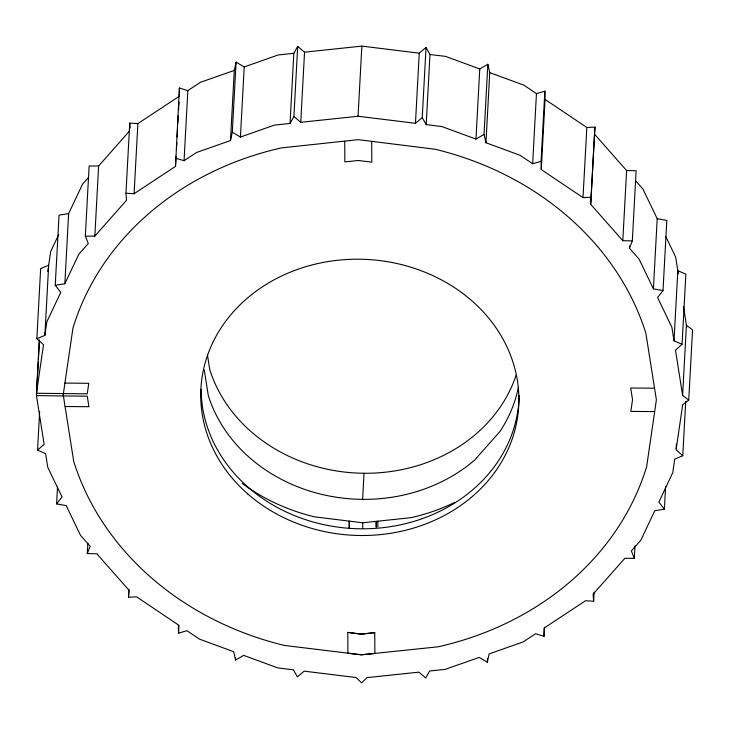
<?xml version="1.0" encoding="UTF-8"?>
<svg xmlns="http://www.w3.org/2000/svg" width="729" height="729" viewBox="0 0 729 729"><rect width="100%" height="100%" fill="white"/><g stroke="black" fill="none" stroke-linecap="round" stroke-linejoin="round"><path stroke-width="1.09" d="M179.389 87.999L179.298 96.255L137.881 123.593L129.753 123.092L125.962 193.221L134.09 193.723L175.507 166.376L179.389 87.999L187.836 90.615L200.32 82.35L234.282 70.421L236.087 62.102L244.224 66.922L278.177 54.957L293.833 53.317L297.696 46.374L304.54 52.187L361.857 46.109L419.257 53.171L426.037 47.476L429.982 54.493L426.183 124.623L441.856 126.545L475.964 139.084L484.038 134.4L487.838 64.27L479.764 68.954L445.656 56.406L429.982 54.493M349.2 527.951L349.273 521.117L349.309 527.896M362.705 528.47L362.76 522.775L410.874 517.69A186.105 161.492 3.1 0 0 454.65 502.427M376.173 527.049L376.237 521.353L376.264 527.003M128.905 589.287L128.477 597.206L136.596 596.841L178.35 624.917L178.541 633.164L186.961 630.703L199.555 639.169L233.663 651.699L235.576 660.055L243.65 655.371L277.758 667.91L293.432 669.842L297.377 676.849L304.157 671.154L356.162 677.551L361.584 682.891L366.942 677.642L418.865 672.147L425.718 677.961L429.572 671.017L445.228 669.359L479.19 657.412L487.327 662.242L489.132 653.913L523.085 641.967L535.569 633.72L544.025 636.335L544.107 628.079L585.524 600.732L593.652 601.243L594.144 592.185M64.927 383.089L72.927 328.214A296.685 257.455 3.1 0 1 281.494 147.896L358.203 139.667L435.013 149.226A296.685 257.455 3.1 0 1 645.858 333.171L656.382 399.802L646.687 466.496A296.685 257.455 3.1 0 1 438.111 646.805L361.411 654.797L284.592 645.475A296.685 257.455 3.1 0 1 73.747 461.53L63.223 394.781L64.927 383.089L88.774 383.299L87.243 393.824L36.45 393.268L43.521 344.689L36.851 338.703L40.651 268.573L48.661 265.256L50.638 251.66L58.794 234.41M36.45 393.268L39.32 340.088M128.477 597.206L128.933 590.153L96.802 553.767L87.298 553.566L90.177 546.267L80.491 535.296L66.211 505.616L56.598 503.921L62.029 496.923L47.749 467.243L45.599 453.62L37.544 450.167L44.132 444.307L36.459 395.601L36.824 388.812M36.942 386.552L38.291 361.657M38.418 359.397L39.457 340.161M37.544 450.167L39.63 411.703M36.851 338.703L44.879 335.395L48.661 265.256M44.879 335.395L46.856 321.808L60.762 292.375L55.24 285.285L59.04 215.146L68.626 213.615L82.541 184.173L88.419 177.53M55.24 285.285L64.835 283.754L68.626 213.615M56.598 503.921L57.518 486.945M36.459 395.601L63.414 395.956L63.532 393.724M64.835 283.754L78.75 254.321L88.3 243.513L85.329 236.16L89.129 166.021L98.625 165.984L129.543 131.001M85.329 236.16L94.834 236.123L98.625 165.984M87.298 553.566L87.854 543.387M134.09 193.723L137.881 123.593M175.507 166.376L176.053 156.197M176.418 149.418L176.792 142.629M177.092 136.97L177.521 129.051M177.83 123.401L178.259 115.483M178.569 109.824L178.997 101.914M175.589 158.129L184.045 160.735L187.836 90.615M178.541 633.164L178.97 625.245M184.045 160.735L196.538 152.498L230.482 140.542L234.282 70.421M230.482 140.542L232.296 132.222L236.087 62.102M297.696 46.374L293.896 116.503L290.042 123.447L274.396 125.106L240.424 137.052L244.224 66.922M235.576 660.055L235.695 657.795M290.042 123.447L293.833 53.317M426.037 47.476L422.237 117.615L415.457 123.301L358.057 116.248L300.749 122.308L304.54 52.187M358.057 116.248L361.857 46.109M347.788 632.398L361.274 634.212L374.752 632.626L361.283 634.057L347.788 632.398L347.915 653.257L361.411 654.797L374.87 653.494L374.752 632.626M362.614 499.365L364.026 473.267M415.457 123.301L419.257 53.171M475.964 139.084L479.764 68.954M489.751 72.627L523.859 85.147L536.453 93.622L544.873 91.161L541.073 161.291L532.653 163.761L520.059 155.295L485.951 142.756L489.751 72.627L487.838 64.27M487.327 662.242L487.51 658.843M532.653 163.761L536.453 93.622M545.055 99.408L586.827 127.475L594.946 127.11L591.146 197.249L583.018 197.614L541.264 169.547L545.055 99.408L544.873 91.161M544.025 636.335L544.517 627.277M583.018 197.614L586.827 127.475M594.946 127.11L594.49 134.163L626.612 170.55L636.116 170.75L632.316 240.889L622.812 240.688L590.681 204.302L594.427 135.293M622.812 240.688L626.612 170.55M635.469 180.592L642.923 189.021L657.203 218.7L666.816 220.395L663.016 290.543L653.403 288.848L639.123 259.169L629.437 248.197L629.555 245.937M653.403 288.848L657.203 218.7M593.652 601.243L593.105 594.171L624.826 558.332L634.33 558.296L631.36 550.942L640.873 540.143L654.788 510.71L664.374 509.179L665.604 486.553M682.071 344.298L674.015 340.835L677.815 270.687L685.871 274.15L682.071 344.298L675.482 350.157L682.608 395.346L688.741 400.075L682.663 404.704L676.102 449.775L682.763 455.753L674.753 459.07L672.767 472.656L658.861 502.09L664.374 509.179M676.166 448.645L676.412 444.125M682.608 395.346L686.417 325.207L683.456 306.462M682.763 455.753L685.707 401.451M688.741 400.075L692.55 329.945L686.417 325.207L686.709 327.075M634.33 558.296L635.014 545.839M590.681 204.302L591.146 197.249M47.759 271.452L48.214 268.354M629.437 248.197L632.316 240.889M663.016 290.543L657.585 297.532L671.865 327.212L674.015 340.835M94.834 236.123L126.509 200.284L125.962 193.221M654.524 388.202L630.685 387.992L632.535 399.711L630.831 411.402L654.669 411.612M63.414 395.956L87.252 396.166L88.92 406.709L65.072 406.509M362.76 522.775L314.582 516.852A186.105 161.492 3.1 0 1 242.301 483.473M232.296 132.222L240.424 137.052M293.896 116.503L300.749 122.308M422.237 117.615L426.183 124.623M665.814 236.597L675.665 257.064L678.307 273.794M484.038 134.4L485.951 142.756M207.455 355.014L209.742 369.539A159.132 138.091 3.1 0 0 362.149 473.239A159.132 138.091 3.1 0 0 516.05 375.326M204.275 369.949L208.33 395.637A159.132 138.091 3.1 0 0 474.843 459.871L499.948 431.477A159.132 138.091 3.1 0 0 518.41 387.336M129.753 123.092L130.145 128.131M541.073 161.291L541.264 169.547M377.804 521.226L377.841 526.876M371.69 141.444L371.817 162.148L358.331 160.489L344.853 161.92L344.726 141.216M519.212 395.4A159.132 138.091 3.1 0 1 359.087 528.78A159.132 138.091 3.1 0 1 201.095 389.286M247.924 494.062A159.132 138.091 3.1 0 0 513.672 434.438A159.132 138.091 3.1 0 0 317.798 263.552A159.132 138.091 3.1 0 0 247.924 494.062"/></g></svg>
